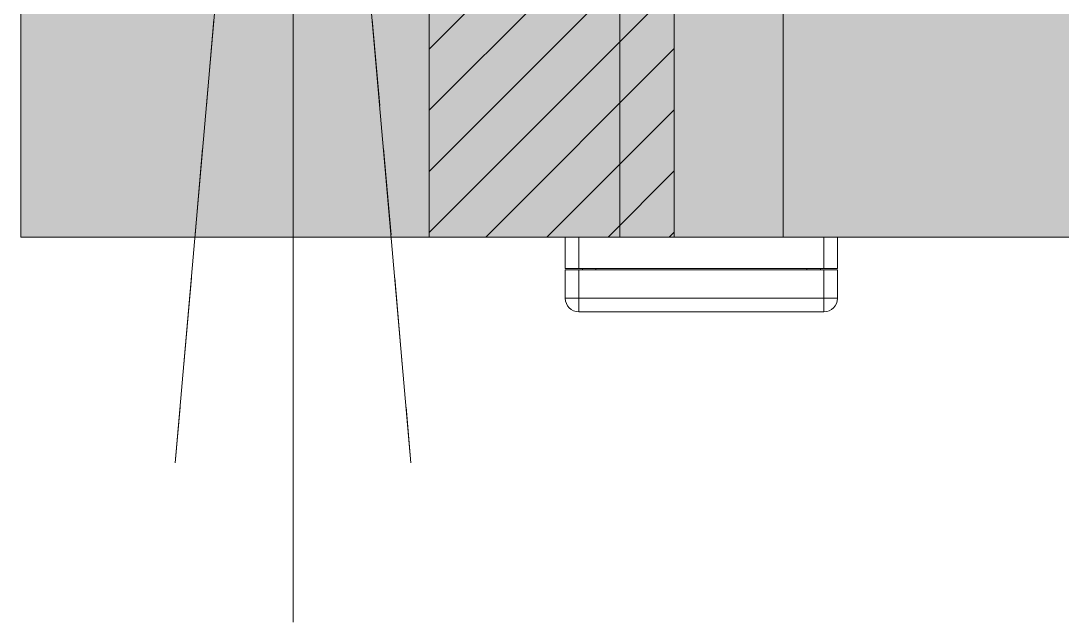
# Model space of a CAD drawing. Header units: millimetres. Extents: x 5622 to 8918, y 2044 to 6634.
# Drawn here: x 8317.6 to 8394.1, y 3635.6 to 3679.7 of the extents above; entities that cross this region are included whole.
import ezdxf

# ---------------------------------------------------------------- set-up
doc = ezdxf.new("R2010")
doc.units = ezdxf.units.MM
doc.linetypes.add('NASCOSTA', pattern=[9.525, 6.35, -3.175])
for name, color, linetype, lineweight in [('F_ARREDI', 7, 'Continuous', 5), ('F_FERRAMENTA', 253, 'Continuous', 5), ('F_MULTI laminato OPACO', 1, 'Continuous', 5), ('F_MULTI laminato OPACO_retino', 1, 'Continuous', 5), ('F_Proiezioni', 253, 'NASCOSTA', 9), ('F_STRIP-LED', 2, 'Continuous', 5)]:
    doc.layers.add(name, color=color, linetype=linetype, lineweight=lineweight)

# ---------------------------------------------------------------- blocks, each defined once
blk = doc.blocks.new('PIEDINO_infilare_H.52_prospetto_fronte')
at = {"layer": 'F_FERRAMENTA'}
for p, q in [((-45530.753, 10865.219), (-45530.753, 10922.719)), ((-45518.753, 10865.219), (-45518.753, 10922.719)), ((-45534.753, 10865.219), (-45514.753, 10865.219)), ((-45534.753, 10862.919), (-45534.753, 10865.219)), ((-45533.753, 10862.919), (-45533.753, 10865.219)), ((-45515.753, 10862.919), (-45515.753, 10865.219)), ((-45514.753, 10862.919), (-45514.753, 10865.219)), ((-45534.753, 10862.919), (-45514.753, 10862.919)), ((-45534.753, 10862.819), (-45514.753, 10862.819)), ((-45534.753, 10860.719), (-45534.753, 10862.819)), ((-45533.753, 10860.719), (-45533.753, 10862.819)), ((-45533.503, 10862.819), (-45533.503, 10862.919)), ((-45532.503, 10862.819), (-45532.503, 10862.919)), ((-45517.003, 10862.819), (-45517.003, 10862.919)), ((-45516.003, 10862.819), (-45516.003, 10862.919)), ((-45515.753, 10860.719), (-45515.753, 10862.819)), ((-45514.753, 10860.719), (-45514.753, 10862.819)), ((-45534.753, 10860.719), (-45514.753, 10860.719)), ((-45533.753, 10859.719), (-45533.753, 10860.719)), ((-45515.753, 10859.719), (-45515.753, 10860.719)), ((-45533.753, 10859.719), (-45515.753, 10859.719))]:
    blk.add_line(p, q, dxfattribs=at)
for centre, start, end in [((-45533.753, 10860.719), 180, 270), ((-45515.753, 10860.719), 270, 0)]:
    blk.add_arc(centre, 1, start, end, dxfattribs=at)
blk = doc.blocks.new("LIBRERIA_ingresso-living_sez._B.B'")
at = {"layer": 'F_MULTI laminato OPACO_retino', "true_color": 0x636466}
h = blk.add_hatch(color=251, dxfattribs=at)
h.dxf.hatch_style = 1
h.paths.add_polyline_path([(41313.132, 11071.126), (41913.132, 11071.126), (41913.132, 13145.626), (41313.132, 13145.626)])
at = {"layer": 'F_MULTI laminato OPACO_retino', "true_color": 0x939598}
h = blk.add_hatch(color=252, dxfattribs=at)
h.dxf.hatch_style = 1
h.paths.add_polyline_path([(41313.132, 13145.626), (41613.132, 13145.626), (41613.132, 11071.126), (41313.132, 11071.126)])
at = {"layer": 'F_MULTI laminato OPACO', "color": 5}
for points in [[(41313.132, 11071.126), (41913.132, 11071.126), (41913.132, 13145.626), (41313.132, 13145.626)], [(41313.132, 13145.626), (41613.132, 13145.626), (41613.132, 11071.126), (41313.132, 11071.126)]]:
    blk.add_lwpolyline(points, close=True, dxfattribs=at)
at = {"layer": 'F_Proiezioni', "color": 1}
for q in [(41324.471, 11054.541), (41333.132, 11042.85), (41341.792, 11054.541)]:
    blk.add_line((41333.132, 11153.526), q, dxfattribs=at)
blk.add_lwpolyline([(41343.132, 11145.626), (41361.132, 11145.626), (41361.132, 11071.126), (41343.132, 11071.126)], close=True, dxfattribs=at)
at = {"color": 4}
blk.add_blockref('PIEDINO_infilare_H.52_prospetto_fronte', (86887.885, 205.908), dxfattribs=at)

msp = doc.modelspace()

# ---------------------------------------------------------------- hatches: boundary and pattern name
at = {"layer": 'F_MULTI laminato OPACO_retino', "true_color": 0xc7c8ca}
h = msp.add_hatch(color=9, dxfattribs=at)
h.dxf.hatch_style = 1
h.paths.add_polyline_path([(8347.563, 3738.326), (8365.563, 3738.326), (8365.563, 3663.826), (8347.563, 3663.826)])
at = {"layer": 'F_MULTI laminato OPACO_retino', "true_color": 0x636466}
h = msp.add_hatch(dxfattribs=at)
h.set_pattern_fill('ANSI31', color=251)
h.set_pattern_definition([(45, (75583.9426, -7407.2998), (-2.24506403, 2.24506403), [])])
h.paths.add_polyline_path([(8347.563, 3738.326), (8365.563, 3738.326), (8365.563, 3663.826), (8347.563, 3663.826)])

# ---------------------------------------------------------------- linework, layer by layer
at = {"layer": 'F_MULTI laminato OPACO', "color": 3}
msp.add_lwpolyline([(8347.563, 3738.326), (8365.563, 3738.326), (8365.563, 3663.826), (8347.563, 3663.826)], close=True, dxfattribs=at)
at = {"layer": 'F_STRIP-LED'}
for q in [(8328.903, 3647.242), (8337.563, 3635.551), (8346.223, 3647.242)]:
    msp.add_line((8337.563, 3746.226), q, dxfattribs=at)

# ---------------------------------------------------------------- block references
at = {"layer": 'F_ARREDI'}
msp.add_blockref("LIBRERIA_ingresso-living_sez._B.B'", (-32995.569, -7407.299), dxfattribs=at)

doc.saveas('drawing.dxf')
